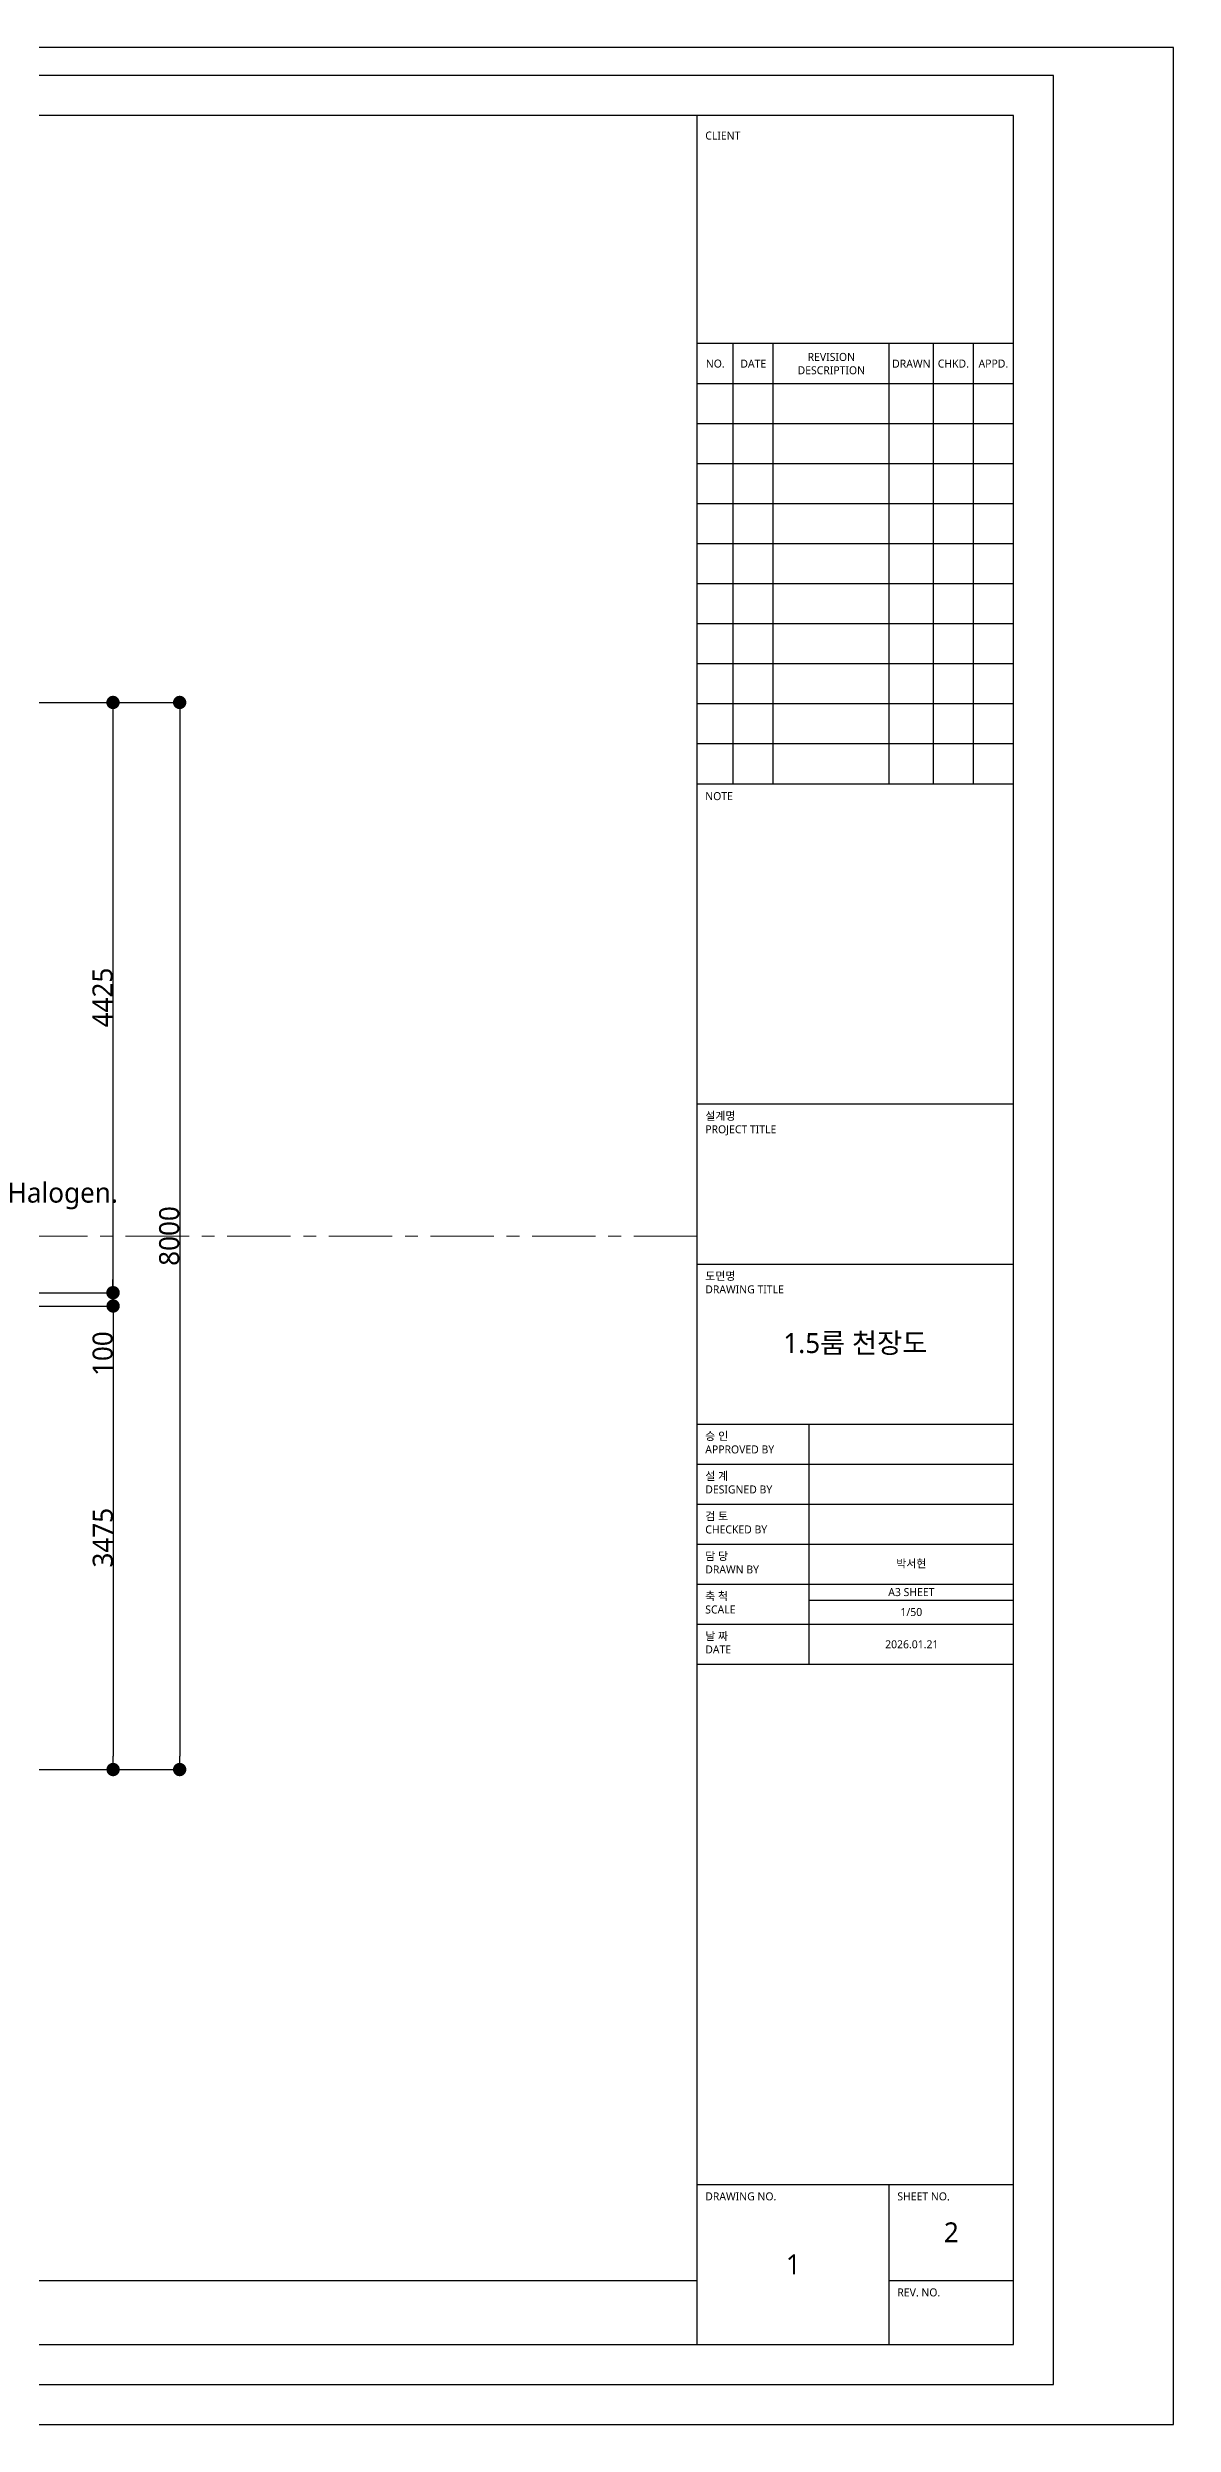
# Model space of a CAD drawing. Header units: millimetres. Extents: x 0 to 25200, y 0 to 17820.
# Drawn here: x 16759 to 25200, y 0 to 17820 of the extents above; entities that cross this region are included whole.
import ezdxf
from ezdxf import colors
from ezdxf.entities.mleader import LeaderData, LeaderLine
from ezdxf.math import Vec2, Vec3

# ---------------------------------------------------------------- set-up
doc = ezdxf.new("R2010")
doc.units = ezdxf.units.MM
doc.header["$LTSCALE"] = 15
doc.header["$PDMODE"] = 34
doc.linetypes.add('CENTER', pattern=[50.8, 31.75, -6.35, 6.35, -6.35])
for name, color, linetype, lineweight in [('문자', 3, 'Continuous', 20), ('중심선', 1, 'CENTER', 9), ('치수', 7, 'Continuous', 20), ('치수보조선', 7, 'Continuous', 9)]:
    doc.layers.add(name, color=color, linetype=linetype, lineweight=lineweight)
doc.layers.add('틀', color=7, linetype='Continuous')
doc.styles.add('H1', font='malgun.ttf', dxfattribs={"height": 150})
doc.dimstyles.new('서현', dxfattribs={"dimtxt": 150, "dimasz": 100, "dimexe": 1.25, "dimexo": 50, "dimgap": 0.065, "dimtad": 1, "dimdec": 4, "dimdsep": 46, "dimtxsty": 'H1', "dimblk": 'DOT', "dimcen": 2.5, "dimclrd": 256, "dimadec": 0, "dimazin": 0, "dimtfac": 1, "dimtdec": 4, "dimtmove": 0, "dimatfit": 3, "dimldrblk": 'DOT', "dimfxl": 1, "dimarcsym": 0})

# ---------------------------------------------------------------- blocks, each defined once
blk = doc.blocks.new('_Dot')
at = {"color": 0, "linetype": 'ByBlock', "lineweight": -2}
blk.add_line((-0.5, 0), (-1, 0), dxfattribs=at)
at = {"color": 0, "linetype": 'ByBlock', "const_width": 0.5}
blk.add_lwpolyline([(-0.25, 0, 1), (0.25, 0, 1)], format="xyb", close=True, dxfattribs=at)
blk = doc.blocks.new('*D15')
at = {"layer": 'Defpoints', "color": 0, "transparency": 16777216}
for p in [(16450, 12910), (16450, 4910), (17750, 4910)]:
    blk.add_point(p, dxfattribs=at)
at = {"layer": '치수보조선', "color": 0, "lineweight": -2, "transparency": 16777216}
for p, q in [((16500, 12910), (17751, 12910)), ((16500, 4910), (17751, 4910))]:
    blk.add_line(p, q, dxfattribs=at)
at = {"layer": '치수보조선', "lineweight": -2, "transparency": 16777216}
blk.add_line((17750, 12810), (17750, 5010), dxfattribs=at)
at = {"layer": '치수보조선', "lineweight": -2, "transparency": 16777216, "xscale": 100, "yscale": 100, "zscale": 100}
for p, rotation in [((17750, 12910), 90), ((17750, 4910), 270)]:
    blk.add_blockref('_Dot', p, dxfattribs=dict(at, rotation=rotation))
at = {"layer": '치수보조선', "color": 0, "transparency": 16777216, "insert": (17672, 8910), "char_height": 150, "attachment_point": 5, "rotation": 90, "style": 'H1'}
blk.add_mtext('8000', dxfattribs=at)
blk = doc.blocks.new('*D16')
at = {"layer": 'Defpoints', "color": 0, "transparency": 16777216}
for p in [(16450, 12910), (16450, 8485), (17250, 8485)]:
    blk.add_point(p, dxfattribs=at)
at = {"layer": '치수보조선', "color": 0, "lineweight": -2, "transparency": 16777216}
for p, q in [((16500, 12910), (17251, 12910)), ((16500, 8485), (17251, 8485))]:
    blk.add_line(p, q, dxfattribs=at)
at = {"layer": '치수보조선', "lineweight": -2, "transparency": 16777216}
blk.add_line((17250, 12810), (17250, 8585), dxfattribs=at)
at = {"layer": '치수보조선', "lineweight": -2, "transparency": 16777216, "xscale": 100, "yscale": 100, "zscale": 100}
for p, rotation in [((17250, 12910), 90), ((17250, 8485), 270)]:
    blk.add_blockref('_Dot', p, dxfattribs=dict(at, rotation=rotation))
at = {"layer": '치수보조선', "color": 0, "transparency": 16777216, "insert": (17172, 10698), "char_height": 150, "attachment_point": 5, "rotation": 90, "style": 'H1'}
blk.add_mtext('4425', dxfattribs=at)
blk = doc.blocks.new('*D17')
at = {"layer": 'Defpoints', "color": 0, "transparency": 16777216}
for p in [(16450, 8485), (16450, 8385), (17251, 8385)]:
    blk.add_point(p, dxfattribs=at)
at = {"layer": '치수보조선', "lineweight": -2, "transparency": 16777216}
for p, q in [((17251, 8585), (17251, 8685)), ((17251, 8485), (17251, 8385)), ((17251, 8285), (17251, 7871))]:
    blk.add_line(p, q, dxfattribs=at)
at = {"layer": '치수보조선', "color": 0, "lineweight": -2, "transparency": 16777216}
for p, q in [((16500, 8485), (17253, 8485)), ((16500, 8385), (17253, 8385))]:
    blk.add_line(p, q, dxfattribs=at)
at = {"layer": '치수보조선', "lineweight": -2, "transparency": 16777216, "xscale": 100, "yscale": 100, "zscale": 100}
for p, rotation in [((17251, 8485), 270), ((17251, 8385), 90)]:
    blk.add_blockref('_Dot', p, dxfattribs=dict(at, rotation=rotation))
at = {"layer": '치수보조선', "color": 0, "transparency": 16777216, "insert": (17173, 8028), "char_height": 150, "attachment_point": 5, "rotation": 90, "style": 'H1'}
blk.add_mtext('100', dxfattribs=at)
blk = doc.blocks.new('*D18')
at = {"layer": 'Defpoints', "color": 0, "transparency": 16777216}
for p in [(16450, 8385), (16450, 4910), (17251, 4910)]:
    blk.add_point(p, dxfattribs=at)
at = {"layer": '치수보조선', "color": 0, "lineweight": -2, "transparency": 16777216}
for p, q in [((16500, 8385), (17253, 8385)), ((16500, 4910), (17253, 4910))]:
    blk.add_line(p, q, dxfattribs=at)
at = {"layer": '치수보조선', "lineweight": -2, "transparency": 16777216}
blk.add_line((17251, 8285), (17251, 5010), dxfattribs=at)
at = {"layer": '치수보조선', "lineweight": -2, "transparency": 16777216, "xscale": 100, "yscale": 100, "zscale": 100}
for p, rotation in [((17251, 8385), 90), ((17251, 4910), 270)]:
    blk.add_blockref('_Dot', p, dxfattribs=dict(at, rotation=rotation))
at = {"layer": '치수보조선', "color": 0, "transparency": 16777216, "insert": (17174, 6648), "char_height": 150, "attachment_point": 5, "rotation": 90, "style": 'H1'}
blk.add_mtext('3475', dxfattribs=at)

msp = doc.modelspace()

# ---------------------------------------------------------------- linework, layer by layer
at = {"layer": '중심선'}
msp.add_line((21630, 8910), (1260, 8910), dxfattribs=at)
at = {"layer": '틀'}
for p, q in [((25200, 17820), (0, 17820)), ((25200, 0), (25200, 17820)), ((24300, 17610), (960, 17610)), ((24300, 300), (24300, 17610)), ((24000, 17310), (1260, 17310)), ((21630, 600), (21630, 17310)), ((24000, 600), (24000, 17310)), ((24000, 15600), (21630, 15600)), ((21900, 12300), (21900, 15600)), ((22200, 12300), (22200, 15600)), ((23070, 12300), (23070, 15600)), ((23400, 12300), (23400, 15600)), ((23700, 12300), (23700, 15600)), ((24000, 15300), (21630, 15300)), ((24000, 15000), (21630, 15000)), ((24000, 14700), (21630, 14700)), ((24000, 14400), (21630, 14400)), ((24000, 14100), (21630, 14100)), ((24000, 13800), (21630, 13800)), ((24000, 13500), (21630, 13500)), ((24000, 13200), (21630, 13200)), ((24000, 12900), (21630, 12900)), ((24000, 12600), (21630, 12600)), ((21630, 12300), (24000, 12300)), ((21630, 9900), (24000, 9900)), ((21630, 8700), (24000, 8700)), ((21630, 7500), (24000, 7500)), ((22470, 5700), (22470, 7500)), ((21630, 7200), (24000, 7200)), ((21630, 6900), (24000, 6900)), ((21630, 6600), (24000, 6600)), ((21630, 6300), (24000, 6300)), ((22470, 6180), (24000, 6180)), ((21630, 6000), (24000, 6000)), ((21630, 5700), (24000, 5700)), ((21630, 1800), (24000, 1800)), ((23070, 600), (23070, 1800)), ((1260, 1080), (21630, 1080)), ((23070, 1080), (24000, 1080)), ((1260, 600), (24000, 600)), ((960, 300), (24300, 300)), ((0, 0), (25200, 0))]:
    msp.add_line(p, q, dxfattribs=at)

# ---------------------------------------------------------------- texts
at = {"layer": '치수', "char_height": 150, "attachment_point": 5, "style": 'H1'}
for s, width, insert in [('2', 930, (23535, 1440)), ('1', 1440, (22350, 1200))]:
    msp.add_mtext_dynamic_manual_height_columns(s, width=width, gutter_width=750, heights=[0], dxfattribs=dict(at, insert=insert))
at = {"layer": '틀', "style": 'H1'}
for s, width, insert, char_height, attachment_point in [('CLIENT', 600, (21690, 17190), 60, 1), ('REVISION\\PDESCRIPTION', 870, (22635, 15450), 60, 5), ('NO.', 270, (21765, 15450), 60, 5), ('DATE', 300, (22050, 15450), 60, 5), ('DRAWN', 330, (23235, 15450), 60, 5), ('CHKD.', 300, (23550, 15450), 60, 5), ('APPD.', 300, (23850, 15450), 60, 5), ('NOTE', 600, (21690, 12237.83732), 60, 1), ('{\\fGulim|b0|i0|c129|p50;설계명}\\PPROJECT TITLE', 1661.7802888, (21690, 9840), 60, 1), ('{\\fGulim|b0|i0|c129|p50;도면명}\\PDRAWING TITLE', 662.4689972, (21690, 8640), 60, 1), ('1.5룸 천장도', 2370, (22815, 8100), 150, 5), ('{\\fGulim|b0|i0|c129|p50;승 인}\\PAPPROVED BY', 600, (21690, 7440), 60, 1), ('설 계\\PDESIGNED BY', 600, (21690, 7140), 60, 1), ('검 토\\PCHECKED BY', 600, (21690, 6840), 60, 1), ('담 당\\PDRAWN BY', 600, (21690, 6540), 60, 1), ('박서현', 1530, (23235, 6450.56955), 60, 5), ('축 척\\PSCALE', 600, (21690, 6240), 60, 1), ('A3 SHEET', 1530, (23235, 6240), 60, 5), ('1/50', 1530, (23235, 6090.63862), 60, 5), ('날 짜\\PDATE', 600, (21690, 5940), 60, 1), ('2026.01.21', 1530, (23238.30696, 5848.40556), 60, 5), ('DRAWING NO.', 600, (21690, 1740), 60, 1), ('SHEET NO.', 600, (23130, 1740), 60, 1), ('REV. NO.', 600, (23130, 1020), 60, 1)]:
    msp.add_mtext_dynamic_manual_height_columns(s, width=width, gutter_width=750, heights=[0], dxfattribs=dict(at, insert=insert, char_height=char_height, attachment_point=attachment_point))

# ---------------------------------------------------------------- dimensions: what is measured, and where the dimension line sits
at = {"layer": '치수보조선'}
for base, p1, p2, picture, middle in [((17750, 4910), (16450, 12910), (16450, 4910), '*D15', (17672.4384, 8910)), ((17250, 8485), (16450, 12910), (16450, 8485), '*D16', (17172.4384, 10697.5)), ((17251.25, 8385), (16450, 8485), (16450, 8385), '*D17', (17173.28079, 8027.90375)), ((17251.25, 4910), (16450, 8385), (16450, 4910), '*D18', (17173.6884, 6647.5))]:
    dim = msp.add_linear_dim(base=base, p1=p1, p2=p2, angle=90, dimstyle='서현', dxfattribs=at)
    dim.commit()
    dim.dimension.update_dxf_attribs({"geometry": picture, "text_midpoint": middle})

# ---------------------------------------------------------------- leaders
at = {"layer": '문자'}
ml = msp.add_multileader_mtext('Standard', dxfattribs=at)
ml.set_content('Halogen.', color=256, style='H1')
ml.set_leader_properties()
ml.set_arrow_properties(name='DOT')
ml.build(insert=Vec2(0, 0))
ml.multileader.update_dxf_attribs({"arrow_head_size": 80})
ctx = ml.context
ctx.base_point, ctx.char_height, ctx.arrow_head_size, ctx.plane_origin = Vec3(16458, 9210), 150, 80, Vec3(15450, 9210)
notes = []
notes.append((ctx, [(0, (1, 1, 0), (16450, 9210), (1, 0), 8, [(0, [(15450, 9210)], 0, [])])]))
ctx.mtext.insert, ctx.mtext.flow_direction = Vec3(16460, 9310.22079), 5
for ctx, leaders in notes:
    for number, flags, end, landing, length, lines in leaders:
        leader = LeaderData()
        leader.index, (leader.has_last_leader_line, leader.has_dogleg_vector, leader.attachment_direction) = number, flags
        leader.last_leader_point, leader.dogleg_vector, leader.dogleg_length = Vec3(end), Vec3(landing), length
        for number, points, colour, breaks in lines:
            line = LeaderLine()
            line.index, line.vertices, line.color, line.breaks = number, Vec3.list(points), colors.encode_raw_color(colour), breaks
            leader.lines.append(line)
        ctx.leaders.append(leader)

doc.saveas('drawing.dxf')
